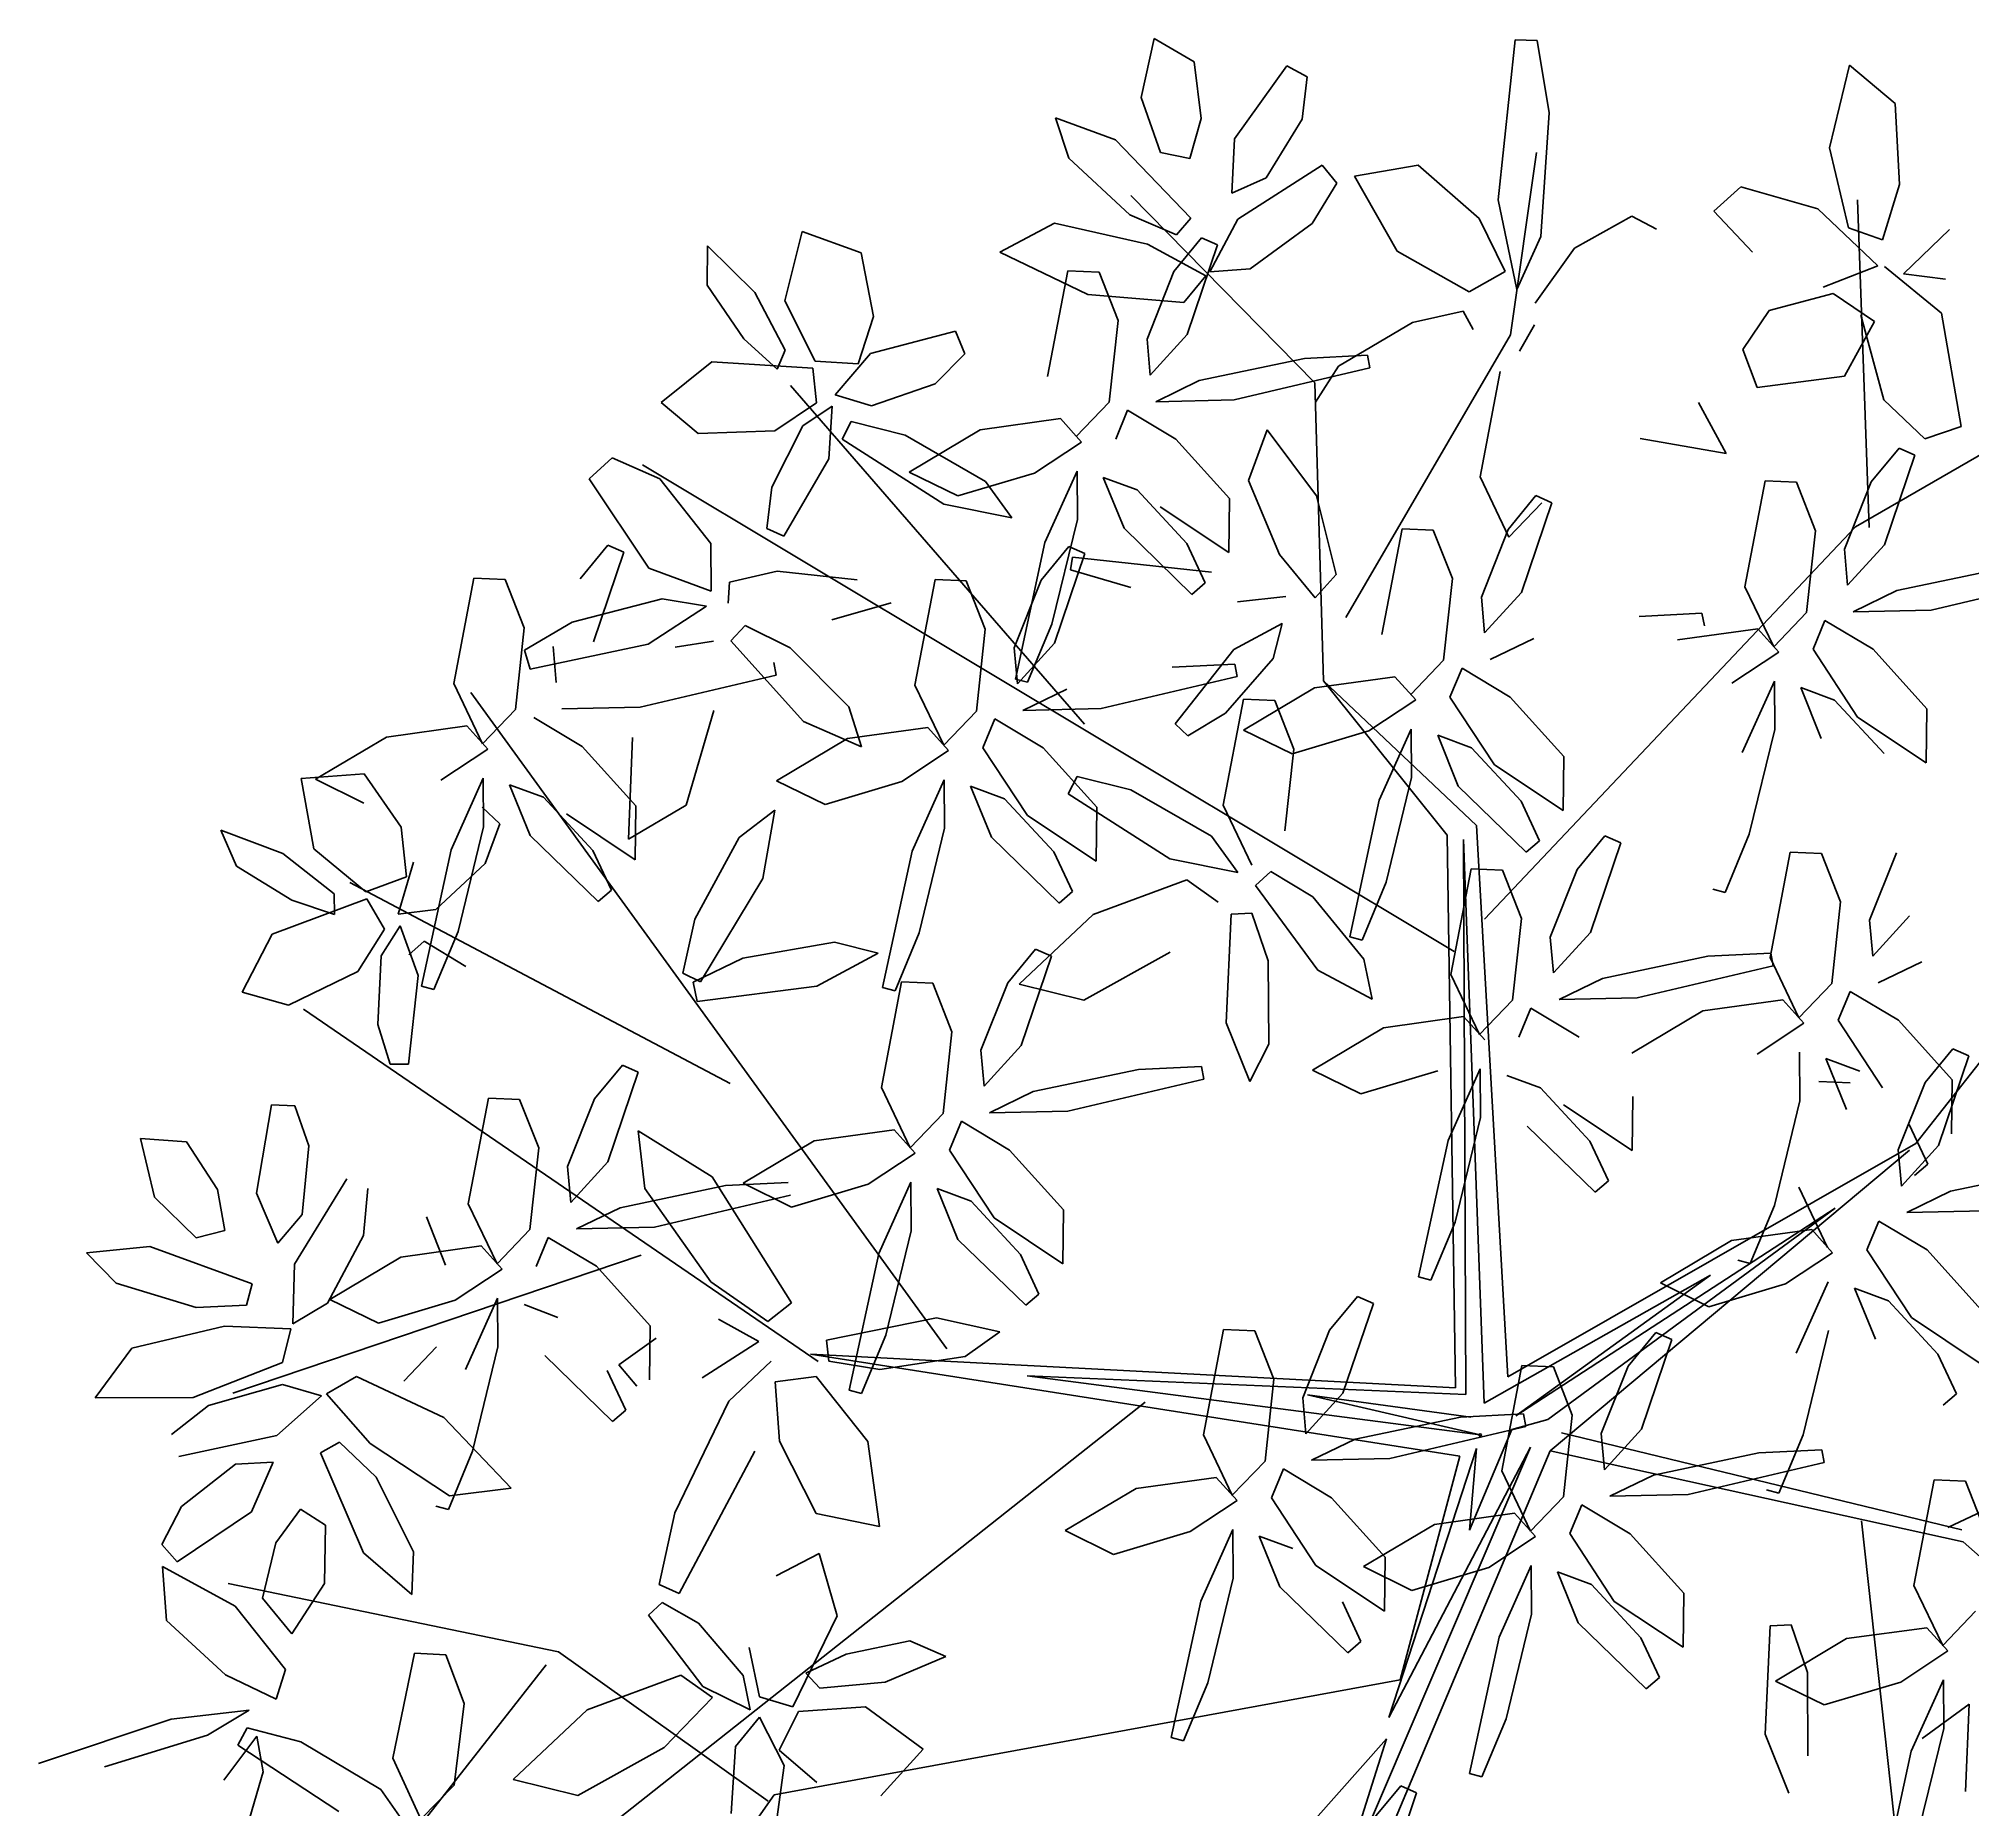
# Model space of a CAD drawing. Header units: inches. Extents: x -9 to 337, y -247 to 209.
# Drawn here: x 286.384 to 286.7072, y 71.5245 to 71.8205 of the extents above; entities that cross this region are included whole.
import ezdxf

# ---------------------------------------------------------------- set-up
doc = ezdxf.new("R2010")
doc.units = ezdxf.units.IN
doc.header["$MEASUREMENT"] = 0
doc.layers.add('vegetales', color=3, linetype='Continuous')
doc.styles.get("Standard").update_dxf_attribs({"font": 'arial.ttf'})

# ---------------------------------------------------------------- blocks, each defined once
blk = doc.blocks.new('Planta(planta)002')
at = {"color": 62}
for p, q in [((0.1782, 0.8387), (0.1608, 0.8226)), ((0.1774, 0.7988), (0.1782, 0.8387)), ((0.1608, 0.8226), (0.1525, 0.7843)), ((-0.0641, 0.8036), (-0.0517, 0.7893)), ((0.1862, 0.7821), (0.2237, 0.8033)), ((0.2237, 0.8033), (0.2388, 0.7685)), ((0.0126, 0.7311), (0.0271, 0.7943)), ((0.0271, 0.7943), (0.0459, 0.7928)), ((0.0459, 0.7928), (0.0563, 0.7632)), ((0.0903, 0.7942), (0.1292, 0.7888)), ((0.0921, 0.7652), (0.0903, 0.7942)), ((0.1647, 0.7615), (0.1774, 0.7988)), ((-0.0517, 0.7893), (-0.0651, 0.7609)), ((0.1292, 0.7888), (0.1682, 0.742)), ((0.1525, 0.7843), (0.153, 0.7573)), ((0.1722, 0.7439), (0.1862, 0.7821)), ((0.2388, 0.7685), (0.216, 0.7367)), ((0.0058, 0.7586), (-0.0205, 0.7568)), ((0.0093, 0.7487), (0.0058, 0.7586)), ((0.0563, 0.7632), (0.0491, 0.7141)), ((0.125, 0.7326), (0.0921, 0.7652)), ((0.153, 0.7573), (0.1647, 0.7615)), ((-0.0747, 0.7516), (-0.0427, 0.7422)), ((-0.0425, 0.7248), (0.0093, 0.7487)), ((-0.0209, 0.6998), (-0.0807, 0.7413)), ((-0.0427, 0.7422), (0.0047, 0.7125)), ((0.1682, 0.742), (0.1546, 0.726)), ((0.1888, 0.7239), (0.1722, 0.7439)), ((0.216, 0.7367), (0.1888, 0.7239)), ((0.3663, 0.7168), (0.3784, 0.7393)), ((0.3784, 0.7393), (0.3936, 0.704)), ((0.0285, 0.6942), (0.0126, 0.7311)), ((0.0991, 0.7107), (0.1388, 0.7224)), ((0.1546, 0.726), (0.125, 0.7326)), ((0.1388, 0.7224), (0.1595, 0.7177)), ((0.1658, 0.7212), (0.1984, 0.7228)), ((0.1984, 0.7228), (0.2435, 0.6947)), ((0.4228, 0.7102), (0.454, 0.7288)), ((0.454, 0.7288), (0.4603, 0.7017)), ((-0.085, 0.7108), (-0.0518, 0.6773)), ((0.0047, 0.7125), (0.0198, 0.69)), ((0.0491, 0.7141), (0.0285, 0.6942)), ((0.0789, 0.6957), (0.0991, 0.7107)), ((0.1595, 0.7177), (0.1351, 0.6974)), ((0.176, 0.7006), (0.1658, 0.7212)), ((0.3667, 0.6665), (0.3663, 0.7168)), ((0.4067, 0.679), (0.4228, 0.7102)), ((0.0198, 0.69), (-0.0209, 0.6998)), ((0.1492, 0.6998), (0.1607, 0.703)), ((0.1628, 0.6283), (0.1492, 0.6998)), ((0.1607, 0.703), (0.177, 0.6738)), ((0.212, 0.6818), (0.176, 0.7006)), ((0.2965, 0.7081), (0.3318, 0.696)), ((0.3143, 0.6519), (0.2965, 0.7081)), ((0.3936, 0.704), (0.3904, 0.6385)), ((0.4603, 0.7017), (0.4385, 0.6752)), ((0.0074, 0.6725), (-0.0111, 0.6868)), ((0.0302, 0.6818), (0.0398, 0.6899)), ((0.0398, 0.6899), (0.0644, 0.6736)), ((0.0826, 0.6851), (0.0789, 0.6957)), ((0.1351, 0.6974), (0.0826, 0.6851)), ((0.2435, 0.6947), (0.2375, 0.6813)), ((0.3318, 0.696), (0.3611, 0.6466)), ((-0.0518, 0.6773), (0.0185, 0.631)), ((0.2375, 0.6813), (0.212, 0.6818)), ((0.4162, 0.6637), (0.4067, 0.679)), ((0.4385, 0.6752), (0.4162, 0.6637)), ((0.0094, 0.5998), (0.0148, 0.6651)), ((0.0148, 0.6651), (0.0274, 0.6652)), ((0.0274, 0.6652), (0.0362, 0.6362)), ((0.0644, 0.6736), (0.0939, 0.6349)), ((0.177, 0.6738), (0.19, 0.6194)), ((0.2618, 0.6357), (0.3164, 0.6706)), ((0.3164, 0.6706), (0.3288, 0.6563)), ((0.3772, 0.6378), (0.3667, 0.6665)), ((0.1626, 0.6567), (0.1722, 0.6256)), ((0.2105, 0.6431), (0.1626, 0.6567)), ((0.3288, 0.6563), (0.3154, 0.6279)), ((0.4184, 0.6309), (0.4433, 0.6522)), ((0.4433, 0.6522), (0.4969, 0.6595)), ((0.4969, 0.6595), (0.5006, 0.646)), ((-0.0758, 0.6166), (-0.0228, 0.6435)), ((0.5006, 0.646), (0.4799, 0.6307)), ((0.0185, 0.631), (0.0231, 0.6372)), ((0.0362, 0.6362), (0.0347, 0.5859)), ((0.0978, 0.6106), (0.0658, 0.6294)), ((0.3904, 0.6385), (0.3772, 0.6378)), ((0.185, 0.5928), (0.1628, 0.6283)), ((0.1722, 0.6256), (0.214, 0.6014)), ((0.19, 0.6194), (0.185, 0.5928)), ((0.0224, 0.5638), (0.0094, 0.5998)), ((0.0715, 0.566), (0.1262, 0.6009)), ((0.1262, 0.6009), (0.1385, 0.5867)), ((-0.0277, 0.587), (-0.018, 0.5559)), ((0.0202, 0.5735), (-0.0277, 0.587)), ((0.0347, 0.5859), (0.0224, 0.5638)), ((0.1385, 0.5867), (0.1252, 0.5583)), ((0.2325, 0.5836), (0.1879, 0.5681)), ((0.2114, 0.5634), (0.2325, 0.5836)), ((-0.0413, 0.5757), (-0.0762, 0.5526)), ((-0.068, 0.58), (-0.0413, 0.5757)), ((0.0583, 0.5429), (0.0202, 0.5735)), ((0.0571, 0.5285), (0.0715, 0.566)), ((0.1879, 0.5681), (0.1158, 0.5245)), ((0.155, 0.5312), (0.2114, 0.5634)), ((-0.018, 0.5559), (0.0238, 0.5318)), ((0.1252, 0.5583), (0.0857, 0.5283)), ((0.1698, 0.5541), (0.129, 0.5379)), ((0.1961, 0.5559), (0.1698, 0.5541)), ((0.1929, 0.5499), (0.1865, 0.5456)), ((0.1996, 0.546), (0.1961, 0.5559)), ((0.0568, 0.5241), (0.0583, 0.5429)), ((0.129, 0.5379), (0.1146, 0.5216)), ((0.1477, 0.5222), (0.1996, 0.546)), ((0.1865, 0.5456), (0.2037, 0.5117)), ((0.2269, 0.5393), (0.226, 0.4822)), ((0.0238, 0.5318), (0.0568, 0.5241)), ((0.0857, 0.5283), (0.0571, 0.5285)), ((0.1158, 0.5245), (0.1195, 0.5178)), ((0.1195, 0.5178), (0.155, 0.5312)), ((0.0422, 0.514), (-0.0023, 0.4985)), ((0.0211, 0.4937), (0.0422, 0.514)), ((0.0899, 0.517), (0.0722, 0.5102)), ((0.0971, 0.4838), (0.0899, 0.517)), ((0.1146, 0.5216), (0.1477, 0.5222)), ((0.0722, 0.5102), (0.061, 0.4627)), ((0.1052, 0.5082), (0.1384, 0.4746)), ((0.1326, 0.4978), (0.1052, 0.5082)), ((-0.0023, 0.4985), (-0.0744, 0.4549)), ((-0.0352, 0.4616), (0.0211, 0.4937)), ((0.0504, 0.4998), (0.0366, 0.4696)), ((0.0588, 0.4797), (0.0504, 0.4998)), ((0.056, 0.436), (0.0588, 0.4797)), ((0.0933, 0.4357), (0.0971, 0.4838)), ((0.226, 0.4822), (0.2365, 0.4811)), ((0.0366, 0.4696), (0.0358, 0.4125)), ((0.1384, 0.4746), (0.2088, 0.4283)), ((-0.0707, 0.4481), (-0.0352, 0.4616)), ((0.061, 0.4627), (0.0694, 0.4136)), ((0.0873, 0.4539), (0.0987, 0.4571)), ((0.0987, 0.4571), (0.1151, 0.428)), ((0.2133, 0.4345), (0.1859, 0.4608)), ((-0.0641, 0.449), (-0.0517, 0.4347)), ((0.1009, 0.3824), (0.0873, 0.4539)), ((-0.0517, 0.4347), (-0.0651, 0.4063)), ((0.0463, 0.4114), (0.056, 0.436)), ((0.0694, 0.4136), (0.0933, 0.4357)), ((0.2192, 0.4411), (0.1624, 0.4359)), ((0.1624, 0.4359), (0.1624, 0.4254)), ((0.2088, 0.4283), (0.2133, 0.4345)), ((0.1151, 0.428), (0.128, 0.3735)), ((0.1624, 0.4254), (0.1878, 0.4183)), ((0.1878, 0.4183), (0.2316, 0.4201)), ((0.0358, 0.4125), (0.0463, 0.4114)), ((0.1466, 0.3813), (0.2013, 0.4162)), ((0.2013, 0.4162), (0.2137, 0.4019)), ((-0.0205, 0.4021), (-0.0612, 0.3859)), ((0.0058, 0.4039), (-0.0205, 0.4021)), ((-0.0164, 0.3965), (0.0034, 0.3615)), ((0.0448, 0.393), (-0.0164, 0.3965)), ((0.0093, 0.394), (0.0058, 0.4039)), ((0.1879, 0.4034), (0.1976, 0.3723)), ((0.2358, 0.3898), (0.1879, 0.4034)), ((0.2137, 0.4019), (0.2003, 0.3735)), ((-0.0425, 0.3702), (0.0093, 0.394)), ((0.0988, 0.3663), (0.0448, 0.393)), ((0.123, 0.3469), (0.1009, 0.3824)), ((0.128, 0.3735), (0.123, 0.3469)), ((0.1322, 0.3438), (0.1466, 0.3813)), ((0.2003, 0.3735), (0.1608, 0.3436)), ((-0.0757, 0.3696), (-0.0425, 0.3702)), ((0.0034, 0.3615), (0.0601, 0.3436)), ((0.1019, 0.3432), (0.0988, 0.3663)), ((0.0523, 0.2898), (0.102, 0.3326)), ((0.102, 0.3326), (0.1111, 0.3239)), ((0.1134, 0.2714), (0.1247, 0.3338)), ((0.1247, 0.3338), (0.1372, 0.3328)), ((0.1372, 0.3328), (0.1434, 0.304)), ((-0.1536, 0.3176), (-0.1544, 0.2606)), ((-0.0518, 0.3226), (0.0185, 0.2763)), ((0.1111, 0.3239), (0.097, 0.297)), ((0.2133, 0.3148), (0.1412, 0.2712)), ((-0.1292, 0.3107), (-0.1209, 0.2616)), ((0.1434, 0.304), (0.1373, 0.2557)), ((0.1804, 0.2779), (0.2367, 0.3101)), ((0.097, 0.297), (0.0607, 0.2622)), ((-0.144, 0.2595), (-0.1343, 0.284)), ((-0.1209, 0.2616), (-0.0969, 0.2837)), ((0.0185, 0.2763), (0.0231, 0.2825)), ((0.0365, 0.2551), (0.0523, 0.2898)), ((0.1231, 0.2356), (0.1134, 0.2714)), ((0.1412, 0.2712), (0.1449, 0.2645)), ((0.1449, 0.2645), (0.1804, 0.2779)), ((-0.1544, 0.2606), (-0.144, 0.2595)), ((0.0607, 0.2622), (0.0365, 0.2551)), ((0.1373, 0.2557), (0.1231, 0.2356)), ((0.1666, 0.2114), (0.2213, 0.2463)), ((0.2213, 0.2463), (0.2337, 0.232)), ((0.0674, 0.2324), (0.0771, 0.2013)), ((0.1154, 0.2188), (0.0674, 0.2324)), ((0.2337, 0.232), (0.2203, 0.2036)), ((0.1534, 0.1883), (0.1154, 0.2188)), ((0.1522, 0.1739), (0.1666, 0.2114)), ((0.0771, 0.2013), (0.1189, 0.1771)), ((0.2203, 0.2036), (0.1808, 0.1737)), ((0.1519, 0.1694), (0.1534, 0.1883)), ((0.2241, 0.1832), (0.2097, 0.167)), ((-0.1377, 0.1291), (-0.0831, 0.164)), ((-0.0831, 0.164), (-0.0707, 0.1497)), ((0.1808, 0.1737), (0.1522, 0.1739)), ((0.1374, 0.1593), (0.0928, 0.1438)), ((0.1163, 0.1391), (0.1374, 0.1593)), ((0.185, 0.1623), (0.1673, 0.1556)), ((0.1923, 0.1292), (0.185, 0.1623)), ((0.2004, 0.1535), (0.2335, 0.12)), ((0.2277, 0.1432), (0.2004, 0.1535)), ((-0.0707, 0.1497), (-0.0841, 0.1213)), ((0.0928, 0.1438), (0.0207, 0.1002)), ((0.1539, 0.1251), (0.1455, 0.1451)), ((-0.151, 0.1059), (-0.189, 0.1365)), ((-0.1522, 0.0915), (-0.1377, 0.1291)), ((0.0599, 0.1069), (0.1163, 0.1391)), ((-0.0841, 0.1213), (-0.1236, 0.0913)), ((-0.0395, 0.1172), (-0.0802, 0.1009)), ((-0.0132, 0.119), (-0.0395, 0.1172)), ((-0.0097, 0.109), (-0.0132, 0.119)), ((-0.1525, 0.0871), (-0.151, 0.1059)), ((-0.0616, 0.0852), (-0.0097, 0.109)), ((0.0244, 0.0935), (0.0599, 0.1069)), ((-0.1855, 0.0948), (-0.1525, 0.0871)), ((-0.0802, 0.1009), (-0.0947, 0.0847)), ((0.0207, 0.1002), (0.0244, 0.0935)), ((-0.1236, 0.0913), (-0.1522, 0.0915)), ((-0.0947, 0.0847), (-0.0616, 0.0852)), ((-0.167, 0.077), (-0.2116, 0.0615)), ((-0.1881, 0.0568), (-0.167, 0.077)), ((-0.137, 0.0733), (-0.1483, 0.0258)), ((-0.1194, 0.08), (-0.137, 0.0733)), ((-0.1121, 0.0469), (-0.1194, 0.08)), ((-0.104, 0.0712), (-0.0708, 0.0377)), ((-0.0767, 0.0609), (-0.104, 0.0712)), ((-0.1589, 0.0628), (-0.1726, 0.0327)), ((-0.1504, 0.0428), (-0.1589, 0.0628)), ((-0.0234, 0.0238), (-0.0767, 0.0609)), ((-0.1159, -0.0012), (-0.1121, 0.0469)), ((-0.0708, 0.0377), (-0.0005, -0.0087)), ((-0.1726, 0.0327), (-0.1735, -0.0244)), ((-0.1483, 0.0258), (-0.1399, -0.0233)), ((0.004, -0.0024), (-0.0234, 0.0238)), ((-0.0299, -0.0166), (0.0247, 0.0183)), ((0.0247, 0.0183), (0.0371, 0.004)), ((-0.1291, 0.0044), (-0.1195, -0.0267)), ((-0.0812, -0.0092), (-0.1291, 0.0044)), ((0.0371, 0.004), (0.0237, -0.0243)), ((-0.163, -0.0255), (-0.1533, -0.001)), ((-0.1399, -0.0233), (-0.1159, -0.0012)), ((-0.0432, -0.0397), (-0.0812, -0.0092)), ((-0.0005, -0.0087), (0.004, -0.0024)), ((-0.0444, -0.0541), (-0.0299, -0.0166)), ((-0.1735, -0.0244), (-0.163, -0.0255)), ((-0.1195, -0.0267), (-0.0777, -0.0509)), ((0.0237, -0.0243), (-0.0158, -0.0543)), ((0.0683, -0.0285), (0.0276, -0.0447)), ((0.0946, -0.0267), (0.0683, -0.0285)), ((0.0981, -0.0366), (0.0946, -0.0267)), ((-0.0447, -0.0585), (-0.0432, -0.0397)), ((0.0276, -0.0447), (0.0131, -0.061)), ((0.0462, -0.0604), (0.0981, -0.0366)), ((-0.0777, -0.0509), (-0.0447, -0.0585)), ((-0.0158, -0.0543), (-0.0444, -0.0541)), ((-0.0592, -0.0687), (-0.1038, -0.0842)), ((-0.0803, -0.0889), (-0.0592, -0.0687)), ((-0.0116, -0.0656), (-0.0292, -0.0724)), ((-0.0043, -0.0988), (-0.0116, -0.0656)), ((0.0131, -0.061), (0.0462, -0.0604)), ((-0.0292, -0.0724), (-0.0405, -0.1199)), ((0.0038, -0.0744), (0.037, -0.108)), ((0.0311, -0.0848), (0.0038, -0.0744)), ((-0.1038, -0.0842), (-0.1759, -0.1277)), ((-0.1367, -0.1211), (-0.0803, -0.0889)), ((-0.0511, -0.0828), (-0.0648, -0.113)), ((-0.0426, -0.1029), (-0.0511, -0.0828)), ((0.0844, -0.1218), (0.0311, -0.0848)), ((-0.2098, -0.1027), (-0.2361, -0.1045)), ((-0.2063, -0.1126), (-0.2098, -0.1027)), ((-0.0455, -0.1467), (-0.0426, -0.1029)), ((-0.0081, -0.1469), (-0.0043, -0.0988)), ((-0.2582, -0.1364), (-0.2063, -0.1126)), ((-0.0648, -0.113), (-0.0657, -0.1701)), ((-0.1759, -0.1277), (-0.1722, -0.1345)), ((-0.1722, -0.1345), (-0.1367, -0.1211)), ((-0.0405, -0.1199), (-0.0321, -0.169)), ((-0.0552, -0.1712), (-0.0455, -0.1467)), ((-0.0321, -0.169), (-0.0081, -0.1469)), ((0.0714, -0.1404), (0.0751, -0.1472)), ((-0.0657, -0.1701), (-0.0552, -0.1712)), ((-0.0363, -0.241), (0.0133, -0.1983)), ((0.0224, -0.207), (0.0083, -0.2339)), ((0.0133, -0.1983), (0.0224, -0.207)), ((-0.0087, -0.2236), (0.001, -0.2547)), ((0.0393, -0.2371), (-0.0087, -0.2236)), ((-0.0522, -0.2758), (-0.0363, -0.241)), ((0.0083, -0.2339), (-0.028, -0.2687)), ((0.0773, -0.2677), (0.0393, -0.2371)), ((0.001, -0.2547), (0.0428, -0.2789)), ((0.0761, -0.2821), (0.0905, -0.2446)), ((0.0758, -0.2865), (0.0773, -0.2677)), ((0.0428, -0.2789), (0.0758, -0.2865))]:
    blk.add_line(p, q, dxfattribs=at)
at = {"color": 60}
for p, q in [((-0.2793, 0.8101), (-0.2887, 0.7883)), ((-0.2639, 0.7733), (-0.2793, 0.8101)), ((-0.1187, 0.7687), (-0.0641, 0.8036)), ((-0.249, 0.7616), (-0.2234, 0.7963)), ((-0.2234, 0.7963), (-0.1954, 0.7706)), ((-0.2887, 0.7883), (-0.2807, 0.7499)), ((-0.2179, 0.7897), (-0.2083, 0.7586)), ((-0.17, 0.7761), (-0.2179, 0.7897)), ((-0.2603, 0.734), (-0.2639, 0.7733)), ((-0.1954, 0.7706), (-0.2034, 0.7323)), ((-0.1319, 0.7455), (-0.17, 0.7761)), ((-0.1332, 0.7312), (-0.1187, 0.7687)), ((-0.2463, 0.721), (-0.249, 0.7616)), ((-0.0651, 0.7609), (-0.1045, 0.7309)), ((-0.2807, 0.7499), (-0.2693, 0.7254)), ((-0.1334, 0.7267), (-0.1319, 0.7455)), ((-0.0807, 0.7413), (-0.0747, 0.7516)), ((-0.3415, 0.7337), (-0.3038, 0.7445)), ((-0.3281, 0.7079), (-0.3415, 0.7337)), ((-0.3038, 0.7445), (-0.2491, 0.7177)), ((-0.2693, 0.7254), (-0.2603, 0.734)), ((-0.1665, 0.7344), (-0.1334, 0.7267)), ((-0.0612, 0.7405), (-0.0757, 0.7243)), ((-0.2034, 0.7323), (-0.223, 0.7094)), ((-0.1045, 0.7309), (-0.1332, 0.7312)), ((-0.4676, 0.6872), (-0.4478, 0.7177)), ((-0.4478, 0.7177), (-0.4302, 0.696)), ((-0.2491, 0.7177), (-0.255, 0.6975)), ((-0.223, 0.7094), (-0.2463, 0.721)), ((-0.2428, 0.6977), (-0.2137, 0.7124)), ((-0.148, 0.7166), (-0.1926, 0.7011)), ((-0.1691, 0.6964), (-0.148, 0.7166)), ((-0.0931, 0.6865), (-0.1004, 0.7196)), ((-0.2847, 0.6915), (-0.3281, 0.7079)), ((-0.1926, 0.7011), (-0.2647, 0.6575)), ((-0.1611, 0.7051), (-0.1611, 0.6904)), ((-0.1399, 0.7024), (-0.1536, 0.6723)), ((-0.1314, 0.6824), (-0.1399, 0.7024)), ((-0.5213, 0.6684), (-0.5203, 0.6939)), ((-0.5203, 0.6939), (-0.4912, 0.6689)), ((-0.4684, 0.6521), (-0.4676, 0.6872)), ((-0.4302, 0.696), (-0.4382, 0.6627)), ((-0.2995, 0.6609), (-0.268, 0.6878)), ((-0.255, 0.6975), (-0.2847, 0.6915)), ((-0.268, 0.6878), (-0.2472, 0.6919)), ((-0.2472, 0.6919), (-0.2613, 0.6635)), ((-0.2252, 0.683), (-0.2428, 0.6977)), ((-0.2255, 0.6642), (-0.1691, 0.6964)), ((-0.1611, 0.6904), (-0.1846, 0.6805)), ((-0.2563, 0.6761), (-0.2438, 0.6751)), ((-0.1846, 0.6805), (-0.2252, 0.683)), ((-0.1343, 0.6386), (-0.1314, 0.6824)), ((-0.0969, 0.6384), (-0.0931, 0.6865)), ((-0.4989, 0.6233), (-0.5213, 0.6684)), ((-0.4912, 0.6689), (-0.4653, 0.6086)), ((-0.4237, 0.6441), (-0.3788, 0.6742)), ((-0.3696, 0.6636), (-0.3814, 0.6408)), ((-0.3788, 0.6742), (-0.3696, 0.6636)), ((-0.261, 0.6508), (-0.2255, 0.6642)), ((-0.2438, 0.6751), (-0.2376, 0.6463)), ((-0.1536, 0.6723), (-0.1544, 0.6152)), ((-0.1292, 0.6654), (-0.1209, 0.6163)), ((-0.0683, 0.6681), (-0.1145, 0.6277)), ((-0.4531, 0.6426), (-0.4684, 0.6521)), ((-0.4382, 0.6627), (-0.4531, 0.6426)), ((-0.3119, 0.639), (-0.2995, 0.6609)), ((-0.2613, 0.6635), (-0.3043, 0.6309)), ((-0.2647, 0.6575), (-0.261, 0.6508)), ((-0.4369, 0.6141), (-0.4237, 0.6441)), ((-0.3814, 0.6408), (-0.4141, 0.6153)), ((-0.5802, 0.63), (-0.5432, 0.6346)), ((-0.5396, 0.5873), (-0.5802, 0.63)), ((-0.5432, 0.6346), (-0.4952, 0.6031)), ((-0.3043, 0.6309), (-0.3119, 0.639)), ((-0.144, 0.6141), (-0.1343, 0.6386)), ((-0.1209, 0.6163), (-0.0969, 0.6384)), ((-0.4769, 0.6022), (-0.4989, 0.6233)), ((-0.1145, 0.6277), (-0.0758, 0.6166)), ((-0.4653, 0.6086), (-0.4769, 0.6022)), ((-0.439, 0.5981), (-0.38, 0.6106)), ((-0.4141, 0.6153), (-0.4369, 0.6141)), ((-0.1544, 0.6152), (-0.144, 0.6141)), ((-0.4952, 0.6031), (-0.4689, 0.5729)), ((-0.466, 0.5742), (-0.439, 0.5981)), ((-0.3755, 0.5973), (-0.3979, 0.5798)), ((-0.4872, 0.5626), (-0.5396, 0.5873)), ((-0.5647, 0.5815), (-0.5366, 0.5772)), ((-0.5366, 0.5772), (-0.4969, 0.5535)), ((-0.4689, 0.5729), (-0.4872, 0.5626)), ((-0.4425, 0.5674), (-0.466, 0.5742)), ((-0.3979, 0.5798), (-0.4425, 0.5674)), ((-0.3407, 0.547), (-0.286, 0.5819)), ((-0.286, 0.5819), (-0.2737, 0.5677)), ((-0.1221, 0.5655), (-0.068, 0.58)), ((-0.5216, 0.5349), (-0.5713, 0.5691)), ((-0.4399, 0.568), (-0.4302, 0.5369)), ((-0.392, 0.5545), (-0.4399, 0.568)), ((-0.3637, 0.5599), (-0.377, 0.5315)), ((-0.2737, 0.5677), (-0.287, 0.5393)), ((-0.1508, 0.5484), (-0.1221, 0.5655)), ((-0.6169, 0.5402), (-0.5922, 0.5473)), ((-0.5922, 0.5473), (-0.5512, 0.5411)), ((-0.4969, 0.5535), (-0.4857, 0.5317)), ((-0.3539, 0.5239), (-0.392, 0.5545)), ((-0.1473, 0.5371), (-0.1508, 0.5484)), ((-0.0762, 0.5526), (-0.1473, 0.5371)), ((-0.6182, 0.5262), (-0.6169, 0.5402)), ((-0.5512, 0.5411), (-0.5347, 0.5254)), ((-0.4302, 0.5369), (-0.3884, 0.5128)), ((-0.3551, 0.5095), (-0.3407, 0.547)), ((-0.287, 0.5393), (-0.3265, 0.5093)), ((-0.2161, 0.5369), (-0.2424, 0.5351)), ((-0.2126, 0.527), (-0.2161, 0.5369)), ((-0.1573, 0.5304), (-0.1505, 0.5402)), ((-0.1505, 0.5402), (-0.1193, 0.5283)), ((-0.6263, 0.5307), (-0.6482, 0.5066)), ((-0.6136, 0.4826), (-0.6263, 0.5307)), ((-0.5655, 0.5143), (-0.6182, 0.5262)), ((-0.5347, 0.5254), (-0.5655, 0.5143)), ((-0.4857, 0.5317), (-0.5216, 0.5349)), ((-0.4865, 0.4907), (-0.4827, 0.5305)), ((-0.4827, 0.5305), (-0.4627, 0.5244)), ((-0.4627, 0.5244), (-0.4445, 0.4693)), ((-0.3554, 0.5051), (-0.3539, 0.5239)), ((-0.2424, 0.5351), (-0.2832, 0.5189)), ((-0.2645, 0.5032), (-0.2126, 0.527)), ((-0.101, 0.4843), (-0.1573, 0.5304)), ((-0.1193, 0.5283), (-0.0745, 0.4948)), ((-0.3884, 0.5128), (-0.3554, 0.5051)), ((-0.2832, 0.5189), (-0.2976, 0.5026)), ((-0.6896, 0.4637), (-0.7639, 0.5035)), ((-0.6482, 0.5066), (-0.6477, 0.4583)), ((-0.537, 0.4483), (-0.5111, 0.5086)), ((-0.5111, 0.5086), (-0.4985, 0.5046)), ((-0.4985, 0.5046), (-0.4987, 0.4741)), ((-0.4165, 0.5016), (-0.4452, 0.5018)), ((-0.3265, 0.5093), (-0.3551, 0.5095)), ((-0.2976, 0.5026), (-0.2645, 0.5032)), ((-0.2609, 0.476), (-0.2384, 0.5028)), ((-0.2384, 0.5028), (-0.2279, 0.4512)), ((-0.5987, 0.4739), (-0.569, 0.491)), ((-0.569, 0.491), (-0.5441, 0.494)), ((-0.5441, 0.494), (-0.5406, 0.4764)), ((-0.4764, 0.4342), (-0.4865, 0.4907)), ((-0.37, 0.495), (-0.4145, 0.4795)), ((-0.3911, 0.4747), (-0.37, 0.495)), ((-0.3223, 0.498), (-0.34, 0.4912)), ((-0.315, 0.4649), (-0.3223, 0.498)), ((-0.3069, 0.4892), (-0.2738, 0.4556)), ((-0.2796, 0.4788), (-0.3069, 0.4892)), ((-0.0745, 0.4948), (-0.0612, 0.4712)), ((-0.6205, 0.4343), (-0.6136, 0.4826)), ((-0.3534, 0.4607), (-0.3618, 0.4808)), ((-0.2263, 0.4418), (-0.2796, 0.4788)), ((-0.0612, 0.4712), (-0.101, 0.4843)), ((-0.7381, 0.4732), (-0.6817, 0.4412)), ((-0.6023, 0.4462), (-0.5987, 0.4739)), ((-0.5406, 0.4764), (-0.5666, 0.4528)), ((-0.4987, 0.4741), (-0.5159, 0.4268)), ((-0.4445, 0.4693), (-0.4476, 0.4105)), ((-0.4474, 0.4426), (-0.3911, 0.4747)), ((-0.2744, 0.4083), (-0.2609, 0.476)), ((-0.6535, 0.4333), (-0.6896, 0.4637)), ((-0.6477, 0.4583), (-0.6374, 0.426)), ((-0.3189, 0.4167), (-0.315, 0.4649)), ((-0.2738, 0.4556), (-0.2034, 0.4093)), ((-0.0744, 0.4549), (-0.0707, 0.4481)), ((-0.5666, 0.4528), (-0.6023, 0.4462)), ((-0.5352, 0.4099), (-0.537, 0.4483)), ((-0.4829, 0.4291), (-0.4474, 0.4426)), ((-0.3756, 0.4506), (-0.3764, 0.3935)), ((-0.2279, 0.4512), (-0.2503, 0.3642)), ((-0.1187, 0.414), (-0.0641, 0.449)), ((-0.6817, 0.4412), (-0.6535, 0.4333)), ((-0.6374, 0.426), (-0.6205, 0.4343)), ((-0.4866, 0.4359), (-0.4829, 0.4291)), ((-0.4476, 0.4105), (-0.4764, 0.4342)), ((-0.1989, 0.4155), (-0.2263, 0.4418)), ((-0.2179, 0.435), (-0.2083, 0.4039)), ((-0.17, 0.4215), (-0.2179, 0.435)), ((-0.6616, 0.4191), (-0.6945, 0.4155)), ((-0.6745, 0.4016), (-0.6616, 0.4191)), ((-0.6734, 0.4238), (-0.6619, 0.4268)), ((-0.6607, 0.3521), (-0.6734, 0.4238)), ((-0.6619, 0.4268), (-0.6459, 0.3975)), ((-0.5159, 0.4268), (-0.5352, 0.4099)), ((-0.1319, 0.3909), (-0.17, 0.4215)), ((-0.3659, 0.3924), (-0.3562, 0.417)), ((-0.349, 0.4143), (-0.3509, 0.3976)), ((-0.3217, 0.409), (-0.349, 0.4143)), ((-0.3428, 0.3946), (-0.3189, 0.4167)), ((-0.2683, 0.3669), (-0.2744, 0.4083)), ((-0.1332, 0.3765), (-0.1187, 0.414)), ((-0.7136, 0.3817), (-0.6745, 0.4016)), ((-0.6459, 0.3975), (-0.6337, 0.3428)), ((-0.2083, 0.4039), (-0.1665, 0.3798)), ((-0.0651, 0.4063), (-0.1045, 0.3763)), ((-0.615, 0.3504), (-0.5599, 0.3845)), ((-0.5599, 0.3845), (-0.5477, 0.3701)), ((-0.3764, 0.3935), (-0.3659, 0.3924)), ((-0.2807, 0.3626), (-0.2877, 0.3896)), ((-0.1334, 0.3721), (-0.1319, 0.3909)), ((-0.0612, 0.3859), (-0.0757, 0.3696)), ((-0.1665, 0.3798), (-0.1334, 0.3721)), ((-0.1045, 0.3763), (-0.1332, 0.3765)), ((-0.5477, 0.3701), (-0.5615, 0.3419)), ((-0.3202, 0.3724), (-0.2807, 0.3626)), ((-0.2503, 0.3642), (-0.2683, 0.3669)), ((-0.148, 0.362), (-0.1926, 0.3465)), ((-0.1691, 0.3417), (-0.148, 0.362)), ((-0.1004, 0.365), (-0.118, 0.3583)), ((-0.0931, 0.3319), (-0.1004, 0.365)), ((-0.63, 0.313), (-0.615, 0.3504)), ((-0.3906, 0.3284), (-0.3194, 0.351)), ((-0.3194, 0.351), (-0.2843, 0.3491)), ((-0.118, 0.3583), (-0.1292, 0.3107)), ((-0.085, 0.3562), (-0.0518, 0.3226)), ((-0.0576, 0.3459), (-0.085, 0.3562)), ((-0.6337, 0.3428), (-0.6391, 0.3163)), ((-0.5615, 0.3419), (-0.6014, 0.3124)), ((-0.3158, 0.3123), (-0.2917, 0.3387)), ((-0.2917, 0.3387), (-0.2724, 0.3229)), ((-0.1926, 0.3465), (-0.2647, 0.3029)), ((-0.2255, 0.3096), (-0.1691, 0.3417)), ((-0.1399, 0.3478), (-0.1536, 0.3176)), ((-0.1314, 0.3277), (-0.1399, 0.3478)), ((-0.0044, 0.3088), (-0.0576, 0.3459)), ((-0.4285, 0.3057), (-0.3906, 0.3284)), ((-0.2522, 0.3335), (-0.2604, 0.3239)), ((-0.1969, 0.2946), (-0.2522, 0.3335)), ((-0.1343, 0.284), (-0.1314, 0.3277)), ((-0.0969, 0.2837), (-0.0931, 0.3319)), ((-0.3305, 0.3189), (-0.4241, 0.2932)), ((-0.2724, 0.3229), (-0.2795, 0.2734)), ((-0.2604, 0.3239), (-0.2429, 0.298)), ((-0.6014, 0.3124), (-0.63, 0.313)), ((-0.4241, 0.2932), (-0.4285, 0.3057)), ((-0.3324, 0.2663), (-0.3158, 0.3123)), ((-0.2647, 0.3029), (-0.261, 0.2961)), ((-0.261, 0.2961), (-0.2255, 0.3096)), ((0.0231, 0.2825), (-0.0044, 0.3088)), ((-0.4552, 0.2442), (-0.4464, 0.2975)), ((-0.4464, 0.2975), (-0.4352, 0.2968)), ((-0.4352, 0.2968), (-0.4292, 0.2724)), ((-0.2429, 0.298), (-0.202, 0.266)), ((-0.1767, 0.261), (-0.1969, 0.2946)), ((-0.5744, 0.2889), (-0.5546, 0.2539)), ((-0.5132, 0.2853), (-0.5744, 0.2889)), ((-0.4592, 0.2586), (-0.5132, 0.2853)), ((-0.4292, 0.2724), (-0.4336, 0.2312)), ((-0.2795, 0.2734), (-0.312, 0.2331)), ((-0.4561, 0.2355), (-0.4592, 0.2586)), ((-0.3762, 0.258), (-0.3487, 0.2484)), ((-0.312, 0.2331), (-0.3324, 0.2663)), ((-0.202, 0.266), (-0.1767, 0.261)), ((-0.5546, 0.2539), (-0.4979, 0.2359)), ((-0.3487, 0.2484), (-0.3686, 0.2146)), ((-0.4979, 0.2359), (-0.4561, 0.2355)), ((-0.4459, 0.2139), (-0.4552, 0.2442)), ((-0.4363, 0.2152), (-0.4189, 0.24)), ((-0.4336, 0.2312), (-0.4459, 0.2139)), ((-0.4268, 0.1965), (-0.4363, 0.2152)), ((-0.3686, 0.2146), (-0.4268, 0.1965)), ((-0.4991, 0.1792), (-0.468, 0.2052)), ((-0.468, 0.2052), (-0.4451, 0.2067)), ((-0.4451, 0.2067), (-0.4561, 0.176)), ((-0.4068, 0.2047), (-0.4074, 0.1923)), ((-0.3817, 0.1948), (-0.4068, 0.2047)), ((-0.4514, 0.1845), (-0.4265, 0.1921)), ((-0.4265, 0.1921), (-0.3967, 0.1646)), ((-0.4074, 0.1923), (-0.3778, 0.1663)), ((-0.3495, 0.1725), (-0.3817, 0.1948)), ((-0.4561, 0.176), (-0.4993, 0.1451)), ((-0.45, 0.1545), (-0.4514, 0.1845)), ((-0.3967, 0.1646), (-0.3914, 0.1218)), ((-0.3778, 0.1663), (-0.3413, 0.1502)), ((-0.3413, 0.1502), (-0.3495, 0.1725)), ((-0.2369, 0.1501), (-0.2273, 0.1189)), ((-0.189, 0.1365), (-0.2369, 0.1501)), ((-0.3914, 0.1218), (-0.4294, 0.1211)), ((-0.2273, 0.1189), (-0.1855, 0.0948)), ((-0.2116, 0.0615), (-0.2837, 0.0179)), ((-0.2445, 0.0246), (-0.1881, 0.0568)), ((-0.28, 0.0112), (-0.2445, 0.0246)), ((-0.2837, 0.0179), (-0.28, 0.0112))]:
    blk.add_line(p, q, dxfattribs=at)
at = {"color": 44}
for p, q in [((0.1781, 0.2194), (0.0553, 0.7767)), ((-0.2062, 0.2771), (-0.1155, 0.7575)), ((0.1247, 0.4756), (0.1514, 0.7447)), ((-0.1796, 0.482), (-0.2489, 0.7319)), ((-0.265, 0.3283), (-0.3237, 0.6998)), ((0.3696, 0.5158), (0.3756, 0.6742)), ((-0.2917, 0.45), (-0.5212, 0.5717)), ((0.2426, 0.3888), (0.3696, 0.5158)), ((-0.4998, 0.3219), (-0.6066, 0.4949)), ((0.2795, 0.4052), (0.4717, 0.45)), ((0.2261, 0.2707), (0.2426, 0.3888)), ((0.2426, 0.2618), (0.2426, 0.3888)), ((0.5357, 0.213), (0.6745, 0.3539)), ((-0.265, 0.3347), (-0.0127, 0.0381)), ((-0.0408, 0.008), (-0.265, 0.3347)), ((-0.5105, 0.3219), (-0.7187, 0.3027)), ((-0.4785, 0.1682), (-0.4998, 0.3219)), ((-0.0127, 0.0381), (0.2261, 0.2707)), ((0.231, 0.2617), (-0.0114, 0.0308)), ((-0.0076, 0.0192), (0.231, 0.2617)), ((0.0139, 0.0198), (0.2426, 0.2618)), ((-0.1475, 0.1682), (-0.7187, 0.2514)), ((-0.1847, 0.2308), (-0.0231, 0.0078)), ((-0.0114, 0.0308), (-0.1847, 0.2308)), ((0.2048, 0.2194), (0.5304, 0.2194)), ((0.5304, 0.2194), (0.7439, 0.1554)), ((-0.4731, 0.1682), (-0.6493, 0.1425)), ((-0.1635, -0.0586), (-0.4731, 0.1682)), ((-0.077, 0.1001), (-0.0192, 0.0192)), ((-0.0231, 0.0078), (-0.077, 0.1001)), ((0.1424, -0.027), (-0.0076, 0.0192)), ((0.0139, 0.0198), (0.2849, -0.0624)), ((-0.1847, -0.0692), (-0.0306, 0.0039)), ((-0.1635, -0.0586), (-0.0408, 0.008)), ((-0.0306, 0.0039), (-0.0692, -0.027)), ((0.2233, -0.0539), (0, 0)), ((0, 0), (0.1424, -0.027)), ((-0.0692, -0.027), (-0.0076, -0.0039)), ((-0.0076, -0.0039), (0.0116, -0.0155)), ((-0.3001, -0.1271), (-0.0076, -0.0192)), ((-0.0076, -0.0192), (-0.1847, -0.0692)), ((0.0116, -0.0155), (0.2233, -0.0539)), ((-0.0011, -0.0294), (-0.3118, -0.1458)), ((-0.0011, -0.0294), (0.2795, -0.0624)), ((-0.0011, -0.0294), (0.13, -0.2482)), ((0.0116, -0.027), (0.1348, -0.2425)), ((0.2849, -0.0624), (0.4984, -0.0432)), ((-0.7667, -0.0945), (-0.1951, -0.0769)), ((-0.3237, -0.1393), (-0.1951, -0.0769)), ((0.0972, -0.1949), (-0.3077, -0.671)), ((0.13, -0.2354), (0.6211, -0.4276)), ((0.13, -0.2482), (0.1461, -0.7414))]:
    blk.add_line(p, q, dxfattribs=at)
at = {"color": 64}
for p, q in [((0.3506, 0.6067), (0.3143, 0.6519)), ((0.2486, 0.6126), (0.2105, 0.6431)), ((0.3611, 0.6466), (0.3715, 0.608)), ((0.4394, 0.6221), (0.4184, 0.6309)), ((0.4799, 0.6307), (0.4394, 0.6221)), ((0.3154, 0.6279), (0.2759, 0.598)), ((0.36, 0.6238), (0.3193, 0.6075)), ((0.3863, 0.6256), (0.36, 0.6238)), ((0.3747, 0.6079), (0.4094, 0.6175)), ((0.3898, 0.6157), (0.3863, 0.6256)), ((0.4094, 0.6175), (0.468, 0.6029)), ((0.247, 0.5937), (0.2486, 0.6126)), ((0.3193, 0.6075), (0.3048, 0.5913)), ((0.3379, 0.5918), (0.3898, 0.6157)), ((0.3715, 0.608), (0.3506, 0.6067)), ((0.3928, 0.5914), (0.3747, 0.6079)), ((0.214, 0.6014), (0.247, 0.5937)), ((0.2759, 0.598), (0.2473, 0.5982)), ((0.468, 0.6029), (0.4662, 0.589)), ((0.2801, 0.5866), (0.2625, 0.5799)), ((0.2874, 0.5535), (0.2801, 0.5866)), ((0.3048, 0.5913), (0.3379, 0.5918)), ((0.4384, 0.5831), (0.3928, 0.5914)), ((0.4662, 0.589), (0.4384, 0.5831)), ((0.4614, 0.5345), (0.4765, 0.5841)), ((0.4765, 0.5841), (0.5078, 0.5609)), ((0.2955, 0.5778), (0.3287, 0.5443)), ((0.3228, 0.5675), (0.2955, 0.5778)), ((0.2406, 0.5695), (0.2269, 0.5393)), ((0.2491, 0.5494), (0.2406, 0.5695)), ((0.3761, 0.5305), (0.3228, 0.5675)), ((0.5078, 0.5609), (0.5096, 0.512)), ((0.5257, 0.5114), (0.6029, 0.5702)), ((0.6117, 0.5602), (0.585, 0.525)), ((0.6029, 0.5702), (0.6117, 0.5602)), ((0.2438, 0.4828), (0.1929, 0.5499)), ((0.2462, 0.5056), (0.2491, 0.5494)), ((0.2836, 0.5054), (0.2874, 0.5535)), ((0.3287, 0.5443), (0.399, 0.498)), ((0.2513, 0.5324), (0.2596, 0.4833)), ((0.4035, 0.5042), (0.3761, 0.5305)), ((0.4733, 0.486), (0.4614, 0.5345)), ((0.585, 0.525), (0.5273, 0.4775)), ((0.3292, 0.5174), (0.2993, 0.5045)), ((0.3208, 0.4683), (0.3292, 0.5174)), ((0.3867, 0.5125), (0.3614, 0.5077)), ((0.4366, 0.4981), (0.3867, 0.5125)), ((0.4717, 0.45), (0.5624, 0.5141)), ((0.2365, 0.4811), (0.2462, 0.5056)), ((0.2596, 0.4833), (0.2836, 0.5054)), ((0.2993, 0.5045), (0.2797, 0.4604)), ((0.399, 0.498), (0.4035, 0.5042)), ((0.4942, 0.4661), (0.5257, 0.5114)), ((0.5096, 0.512), (0.4971, 0.4786)), ((0.4625, 0.4806), (0.4366, 0.4981)), ((0.4585, 0.4686), (0.4625, 0.4806)), ((0.4971, 0.4786), (0.4733, 0.486)), ((0.5273, 0.4775), (0.4942, 0.4661)), ((0.2944, 0.4272), (0.3208, 0.4683)), ((0.2416, 0.459), (0.2639, 0.4402)), ((0.2797, 0.4604), (0.2755, 0.4268)), ((0.5361, 0.4579), (0.4958, 0.4523)), ((0.574, 0.446), (0.5361, 0.4579)), ((0.4682, 0.4394), (0.486, 0.4436)), ((0.5784, 0.4298), (0.574, 0.446)), ((0.2507, 0.4306), (0.2192, 0.4411)), ((0.3968, 0.4045), (0.4514, 0.4394)), ((0.2316, 0.4201), (0.2507, 0.4306)), ((0.2755, 0.4268), (0.2944, 0.4272)), ((0.2871, 0.3824), (0.3418, 0.4173)), ((0.3418, 0.4173), (0.3541, 0.403)), ((0.6081, 0.3782), (0.6101, 0.4122)), ((0.6101, 0.4122), (0.6318, 0.4104)), ((0.6318, 0.4104), (0.6541, 0.3675)), ((0.6858, 0.3877), (0.7302, 0.4131)), ((0.7302, 0.4131), (0.7324, 0.3773)), ((0.3541, 0.403), (0.3408, 0.3746)), ((0.3823, 0.367), (0.3968, 0.4045)), ((0.2739, 0.3592), (0.2358, 0.3898)), ((0.6584, 0.3463), (0.6858, 0.3877)), ((0.3408, 0.3746), (0.3013, 0.3446)), ((0.7324, 0.3773), (0.6986, 0.3419)), ((0.1976, 0.3723), (0.2394, 0.3481)), ((0.3854, 0.3705), (0.3446, 0.3542)), ((0.3633, 0.3385), (0.4152, 0.3624)), ((0.411, 0.3668), (0.3823, 0.367)), ((0.4117, 0.3723), (0.3854, 0.3705)), ((0.4152, 0.3624), (0.4117, 0.3723)), ((0.2724, 0.3404), (0.2739, 0.3592)), ((0.3446, 0.3542), (0.3302, 0.338)), ((0.2394, 0.3481), (0.2724, 0.3404)), ((0.3013, 0.3446), (0.2727, 0.3448)), ((0.3302, 0.338), (0.3633, 0.3385)), ((0.5615, 0.3422), (0.5894, 0.3469)), ((0.2578, 0.3303), (0.2133, 0.3148)), ((0.2367, 0.3101), (0.2578, 0.3303)), ((0.2878, 0.3266), (0.2766, 0.2791)), ((0.3055, 0.3333), (0.2878, 0.3266)), ((0.3128, 0.3002), (0.3055, 0.3333)), ((0.266, 0.3161), (0.2522, 0.286)), ((0.2744, 0.2961), (0.266, 0.3161)), ((0.3482, 0.3142), (0.3209, 0.3245)), ((0.2716, 0.2523), (0.2744, 0.2961)), ((0.3089, 0.2521), (0.3128, 0.3002)), ((0.2522, 0.286), (0.2514, 0.2289)), ((0.2766, 0.2791), (0.285, 0.23)), ((0.2619, 0.2278), (0.2716, 0.2523)), ((0.285, 0.23), (0.3089, 0.2521)), ((0.2514, 0.2289), (0.2619, 0.2278)), ((0.2649, 0.1995), (0.2241, 0.1832)), ((0.2912, 0.2013), (0.2649, 0.1995)), ((0.2947, 0.1914), (0.2912, 0.2013)), ((0.2428, 0.1675), (0.2947, 0.1914)), ((0.2097, 0.167), (0.2428, 0.1675)), ((0.3516, 0.1386), (0.408, 0.1708)), ((0.281, 0.1062), (0.2277, 0.1432)), ((0.3124, 0.1319), (0.3161, 0.1252)), ((0.3161, 0.1252), (0.3516, 0.1386)), ((0.1511, 0.0813), (0.1539, 0.1251)), ((0.2335, 0.12), (0.3039, 0.0737)), ((0.1317, 0.115), (0.1309, 0.0579)), ((0.1561, 0.1081), (0.1645, 0.059)), ((0.3084, 0.0799), (0.281, 0.1062)), ((0.3062, 0.0784), (0.3608, 0.1133)), ((0.3608, 0.1133), (0.3732, 0.099)), ((0.2549, 0.0858), (0.207, 0.0994)), ((0.3732, 0.099), (0.3598, 0.0707)), ((0.2929, 0.0553), (0.2549, 0.0858)), ((0.1414, 0.0568), (0.1511, 0.0813)), ((0.1645, 0.059), (0.1884, 0.0811)), ((0.2917, 0.0409), (0.3062, 0.0784)), ((0.3039, 0.0737), (0.3084, 0.0799)), ((0.3598, 0.0707), (0.3203, 0.0407)), ((0.4044, 0.0665), (0.3637, 0.0503)), ((0.1309, 0.0579), (0.1414, 0.0568)), ((0.2914, 0.0364), (0.2929, 0.0553)), ((0.3637, 0.0503), (0.3492, 0.034)), ((0.2584, 0.0441), (0.2914, 0.0364)), ((0.3203, 0.0407), (0.2917, 0.0409)), ((0.2558, 0.0061), (0.2769, 0.0263)), ((0.3245, 0.0293), (0.3069, 0.0226)), ((0.3318, -0.0038), (0.3245, 0.0293)), ((0.3492, 0.034), (0.3823, 0.0346)), ((0.285, 0.0122), (0.2713, -0.018)), ((0.2935, -0.0079), (0.285, 0.0122)), ((0.3069, 0.0226), (0.2956, -0.0249)), ((0.3672, 0.0102), (0.3399, 0.0206)), ((0.1994, -0.0261), (0.2558, 0.0061)), ((0.272, 0.0057), (0.2844, -0.0086)), ((0.1182, -0.0083), (0.1278, -0.0394)), ((0.1661, -0.0218), (0.1182, -0.0083)), ((0.328, -0.0519), (0.3318, -0.0038)), ((0.2042, -0.0524), (0.1661, -0.0218)), ((0.1602, -0.0328), (0.1639, -0.0395)), ((0.1639, -0.0395), (0.1994, -0.0261)), ((0.2029, -0.0668), (0.2174, -0.0293)), ((0.1278, -0.0394), (0.1696, -0.0635)), ((0.3156, -0.0412), (0.2749, -0.0574)), ((0.3419, -0.0394), (0.3156, -0.0412)), ((0.3454, -0.0493), (0.3419, -0.0394)), ((0.2026, -0.0712), (0.2042, -0.0524)), ((0.2749, -0.0574), (0.2604, -0.0737)), ((0.2809, -0.0762), (0.2906, -0.0517)), ((0.2935, -0.0731), (0.3454, -0.0493)), ((0.304, -0.074), (0.328, -0.0519)), ((0.1696, -0.0635), (0.2026, -0.0712)), ((0.1881, -0.0813), (0.1435, -0.0968)), ((0.2357, -0.0783), (0.2181, -0.085)), ((0.243, -0.1114), (0.2357, -0.0783)), ((0.2604, -0.0737), (0.2935, -0.0731)), ((0.2704, -0.0751), (0.2809, -0.0762)), ((0.2181, -0.085), (0.2069, -0.1326)), ((0.2511, -0.0871), (0.2843, -0.1207)), ((0.2785, -0.0974), (0.2511, -0.0871)), ((0.1106, -0.1337), (0.167, -0.1016)), ((0.1962, -0.0955), (0.1825, -0.1257)), ((0.2047, -0.1156), (0.1962, -0.0955)), ((0.037, -0.108), (0.1073, -0.1543)), ((0.2018, -0.1593), (0.2047, -0.1156)), ((0.2392, -0.1596), (0.243, -0.1114)), ((0.1118, -0.1481), (0.0844, -0.1218)), ((0.0751, -0.1472), (0.1106, -0.1337)), ((0.2069, -0.1326), (0.2152, -0.1817)), ((0.1073, -0.1543), (0.1118, -0.1481)), ((0.1921, -0.1838), (0.2018, -0.1593)), ((0.1817, -0.1827), (0.1921, -0.1838)), ((0.0905, -0.2446), (0.1452, -0.2097)), ((0.1452, -0.2097), (0.1576, -0.2239)), ((0.1576, -0.2239), (0.1442, -0.2523)), ((0.1047, -0.2823), (0.0761, -0.2821)), ((0.0613, -0.2966), (0.0167, -0.3121)), ((0.0402, -0.3169), (0.0613, -0.2966)), ((0.0167, -0.3121), (-0.0554, -0.3557)), ((0.0268, -0.3116), (0.0613, -0.3179)), ((-0.0162, -0.349), (0.0402, -0.3169)), ((0.0613, -0.3179), (0.0216, -0.3525))]:
    blk.add_line(p, q, dxfattribs=at)
at = {"color": 66}
for p, q in [((0.6541, 0.3675), (0.654, 0.3177)), ((0.5089, 0.3064), (0.4799, 0.3503)), ((0.5198, 0.3397), (0.5089, 0.3064)), ((0.5507, 0.3202), (0.5615, 0.3422)), ((0.5894, 0.3469), (0.6233, 0.3257)), ((0.6673, 0.3263), (0.6584, 0.3463)), ((0.6986, 0.3419), (0.6673, 0.3263)), ((0.654, 0.3177), (0.622, 0.3327)), ((0.5917, 0.2866), (0.5507, 0.3202)), ((0.6233, 0.3257), (0.6281, 0.2961)), ((0.6564, 0.3144), (0.6596, 0.2702)), ((0.5978, 0.2595), (0.6253, 0.3046)), ((0.6612, 0.3031), (0.6996, 0.3013)), ((0.6761, 0.2824), (0.6612, 0.3031)), ((0.6281, 0.2961), (0.5917, 0.2866)), ((0.4289, 0.2509), (0.4015, 0.2771)), ((0.4583, 0.243), (0.513, 0.278)), ((0.513, 0.278), (0.5254, 0.2637)), ((0.6596, 0.2702), (0.6181, 0.2147)), ((0.5254, 0.2637), (0.512, 0.2353)), ((0.5976, 0.2253), (0.5978, 0.2595)), ((0.4451, 0.2199), (0.4071, 0.2505)), ((0.4244, 0.2446), (0.4289, 0.2509)), ((0.4439, 0.2055), (0.4583, 0.243)), ((0.512, 0.2353), (0.4725, 0.2053)), ((0.5829, 0.2329), (0.5566, 0.2312)), ((0.5864, 0.223), (0.5829, 0.2329)), ((0.5566, 0.2312), (0.5159, 0.2149)), ((0.5345, 0.1992), (0.5864, 0.223)), ((0.6181, 0.2147), (0.5976, 0.2253)), ((0.4436, 0.2011), (0.4451, 0.2199)), ((0.5159, 0.2149), (0.5014, 0.1987)), ((0.4106, 0.2088), (0.4436, 0.2011)), ((0.4725, 0.2053), (0.4439, 0.2055)), ((0.5014, 0.1987), (0.5345, 0.1992)), ((0.4291, 0.191), (0.3845, 0.1755)), ((0.408, 0.1708), (0.4291, 0.191)), ((0.4591, 0.1873), (0.4478, 0.1397)), ((0.4767, 0.194), (0.4591, 0.1873)), ((0.484, 0.1609), (0.4767, 0.194)), ((0.4372, 0.1768), (0.4234, 0.1467)), ((0.4456, 0.1568), (0.4372, 0.1768)), ((0.4921, 0.1852), (0.5252, 0.1517)), ((0.5194, 0.1749), (0.4921, 0.1852)), ((0.5727, 0.1378), (0.5194, 0.1749)), ((0.4428, 0.113), (0.4456, 0.1568)), ((0.4801, 0.1128), (0.484, 0.1609)), ((0.5252, 0.1517), (0.5956, 0.1053)), ((0.4478, 0.1397), (0.4562, 0.0907)), ((0.4562, 0.0907), (0.4801, 0.1128)), ((0.3317, -0.1345), (0.2785, -0.0974))]:
    blk.add_line(p, q, dxfattribs=at)
blk.add_circle((-0.0231, 0.0078), 0.000714)
for s in ['P. de Arq. Enrique Guerrero Hernández.', 'P. de Arq. Adrian A. Romero Arguelles.', 'P. de Arq. Francisco Espitia Ramos.', 'P. de Arq. Hugo Suárez Ramírez.']:
    blk.add_text(s, height=1.643650493488025e-15).set_placement((-0.0231, 0.0078))

msp = doc.modelspace()

# ---------------------------------------------------------------- block references
at = {"layer": 'vegetales', "xscale": 0.2776402120040727, "yscale": 0.2776402120040727, "zscale": 0.2776402120040727, "rotation": 46.62801524183183}
msp.add_blockref('Planta(planta)002', (286.63125, 71.58988), dxfattribs=at)

doc.saveas('drawing.dxf')
